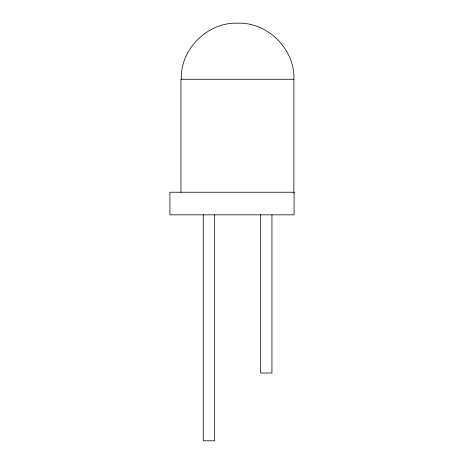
<?xml version="1.0" encoding="UTF-8"?>
<svg xmlns="http://www.w3.org/2000/svg" width="464" height="464" viewBox="0 0 464 464"><rect width="100%" height="100%" fill="white"/><g stroke="black" fill="none" stroke-linecap="round" stroke-linejoin="round"><path stroke-width="0.7" d="M293.869 79.263C295.104 49.277 267.56 21.976 237.591 23.2C207.628 21.976 180.078 49.277 181.32 79.263M293.88 192.241L293.88 79.263L180.96 79.263L180.96 192.241M271.939 214.838L271.939 373.01L260.64 373.01L260.64 214.838M214.548 214.838L214.548 440.8L203.249 440.8L203.249 214.838M294.083 192.241L169.917 192.241L169.917 214.838L294.083 214.838L294.083 192.241"/></g></svg>
